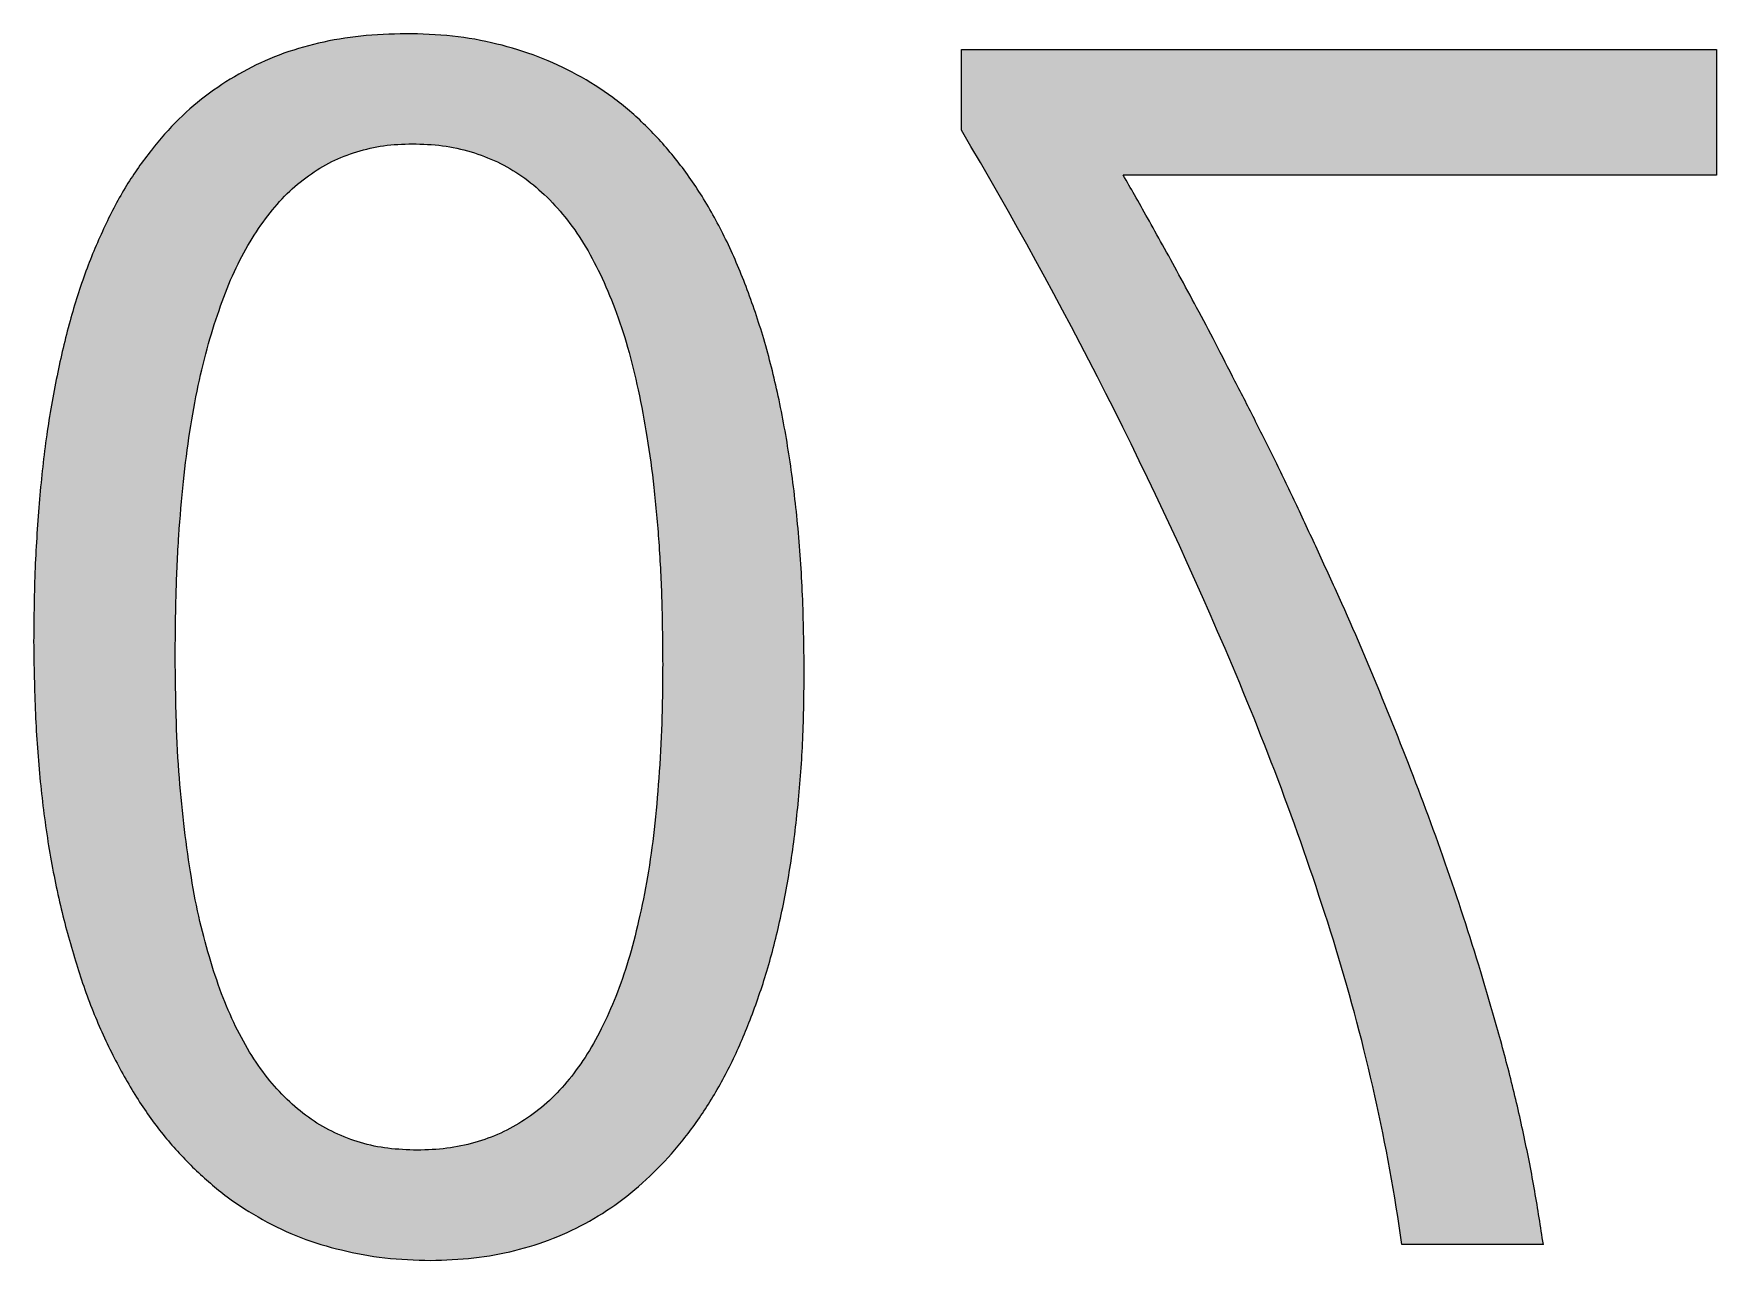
# Model space of a CAD drawing. Header units: millimetres. Extents: x 5 to 35, y 173 to 293.
# Drawn here: x 19.03 to 21.846, y 250.844 to 252.896 of the extents above; entities that cross this region are included whole.
import ezdxf

# ---------------------------------------------------------------- set-up
doc = ezdxf.new("R2010")
doc.units = ezdxf.units.MM

msp = doc.modelspace()

# ---------------------------------------------------------------- hatches: boundary and pattern name
at = {"linetype": 'Continuous'}
h = msp.add_hatch(color=7, dxfattribs=at)
edge = h.paths.add_edge_path(flags=0)
edge.add_spline(control_points=[(19.6942, 250.8437), (19.7185, 250.8444), (19.7659, 250.8459), (19.835, 250.8587), (19.9001, 250.8791), (19.9609, 250.9082), (20.0174, 250.9451), (20.0688, 250.99), (20.1162, 251.0418), (20.1585, 251.1015), (20.1964, 251.1682), (20.2286, 251.2426), (20.2572, 251.3236), (20.2798, 251.412), (20.298, 251.5071), (20.3103, 251.6091), (20.3184, 251.7176), (20.3192, 251.7922), (20.3196, 251.8305)], knot_values=[0, 0, 0, 0, 0.055605, 0.108515, 0.160195, 0.211263, 0.262242, 0.314055, 0.367118, 0.422649, 0.481083, 0.542452, 0.607922, 0.677304, 0.75106, 0.829451, 0.912157, 1, 1, 1, 1], weights=[1, 1, 1, 1, 1, 1, 1, 1, 1, 1, 1, 1, 1, 1, 1, 1, 1, 1, 1], degree=3, periodic=0)
edge.add_spline(control_points=[(20.3196, 251.8305), (20.319, 251.8726), (20.318, 251.9544), (20.3097, 252.0733), (20.2963, 252.1845), (20.2775, 252.2881), (20.2536, 252.384), (20.2239, 252.4717), (20.19, 252.5518), (20.1505, 252.6238), (20.1056, 252.6875), (20.0556, 252.7431), (20.0006, 252.7907), (19.9399, 252.8291), (19.8746, 252.8593), (19.8046, 252.8806), (19.7302, 252.8943), (19.6789, 252.8957), (19.6526, 252.8963)], knot_values=[0, 0, 0, 0, 0.089281, 0.173507, 0.252592, 0.326784, 0.396665, 0.462036, 0.523118, 0.580897, 0.635752, 0.688244, 0.739174, 0.789503, 0.840106, 0.891238, 0.944392, 1, 1, 1, 1], weights=[1, 1, 1, 1, 1, 1, 1, 1, 1, 1, 1, 1, 1, 1, 1, 1, 1, 1, 1], degree=3, periodic=0)
edge.add_spline(control_points=[(19.6526, 252.8963), (19.6275, 252.8956), (19.5785, 252.894), (19.5074, 252.8818), (19.4409, 252.8624), (19.3798, 252.8339), (19.3234, 252.7978), (19.2714, 252.754), (19.2255, 252.7014), (19.1833, 252.6418), (19.1477, 252.5734), (19.1158, 252.4977), (19.0892, 252.4138), (19.0679, 252.3221), (19.0504, 252.2226), (19.0391, 252.1152), (19.0314, 251.9998), (19.0305, 251.9202), (19.0301, 251.8791)], knot_values=[0, 0, 0, 0, 0.056007, 0.109312, 0.16036, 0.209856, 0.259193, 0.309278, 0.360796, 0.414547, 0.471693, 0.532366, 0.597504, 0.66755, 0.742309, 0.82256, 0.908303, 1, 1, 1, 1], weights=[1, 1, 1, 1, 1, 1, 1, 1, 1, 1, 1, 1, 1, 1, 1, 1, 1, 1, 1], degree=3, periodic=0)
edge.add_spline(control_points=[(19.0301, 251.8791), (19.0307, 251.8388), (19.0318, 251.7604), (19.04, 251.6463), (19.0537, 251.5392), (19.0733, 251.4391), (19.0985, 251.3466), (19.1277, 251.2611), (19.1632, 251.1834), (19.203, 251.113), (19.2478, 251.0503), (19.2981, 250.9962), (19.3525, 250.9489), (19.4125, 250.9108), (19.4767, 250.8801), (19.5457, 250.8597), (19.6185, 250.8457), (19.6686, 250.8444), (19.6942, 250.8437)], knot_values=[0, 0, 0, 0, 0.087599, 0.170324, 0.24843, 0.322211, 0.391652, 0.456653, 0.518505, 0.576806, 0.632279, 0.685399, 0.737157, 0.788469, 0.839503, 0.891231, 0.944516, 1, 1, 1, 1], weights=[1, 1, 1, 1, 1, 1, 1, 1, 1, 1, 1, 1, 1, 1, 1, 1, 1, 1, 1], degree=3, periodic=0)
edge = h.paths.add_edge_path(flags=0)
edge.add_spline(control_points=[(19.672, 251.0279), (19.6556, 251.0286), (19.6236, 251.0298), (19.577, 251.0393), (19.5338, 251.0561), (19.4937, 251.0788), (19.4574, 251.1087), (19.4237, 251.1443), (19.3936, 251.1869), (19.3667, 251.2358), (19.3432, 251.2913), (19.323, 251.353), (19.3051, 251.421), (19.2916, 251.4957), (19.2806, 251.5766), (19.2722, 251.664), (19.268, 251.7579), (19.2673, 251.8226), (19.267, 251.856)], knot_values=[0, 0, 0, 0, 0.0479, 0.093819, 0.13857, 0.183004, 0.228414, 0.275861, 0.326235, 0.380886, 0.438999, 0.502499, 0.570979, 0.644942, 0.724799, 0.810319, 0.901993, 1, 1, 1, 1], weights=[1, 1, 1, 1, 1, 1, 1, 1, 1, 1, 1, 1, 1, 1, 1, 1, 1, 1, 1], degree=3, periodic=0)
edge.add_spline(control_points=[(19.267, 251.856), (19.2678, 251.9435), (19.2699, 252.0312), (19.278, 252.1183), (19.2875, 252.2193), (19.3033, 252.3208), (19.3348, 252.4172), (19.3503, 252.4643), (19.3694, 252.5109), (19.3954, 252.5531), (19.4165, 252.5873), (19.4421, 252.6197), (19.473, 252.6454), (19.498, 252.6661), (19.5268, 252.6832), (19.5574, 252.6941), (19.5912, 252.7062), (19.6278, 252.7109), (19.6637, 252.7121)], knot_values=[0, 0, 0, 0, 0.000262, 0.000262, 0.000262, 0.000568, 0.000568, 0.000568, 0.000716, 0.000716, 0.000716, 0.000837, 0.000837, 0.000837, 0.000935, 0.000935, 0.000935, 0.001043, 0.001043, 0.001043, 0.001043], weights=[1, 1, 1, 1, 1, 1, 1, 1, 1, 1, 1, 1, 1, 1, 1, 1, 1, 1, 1], degree=3, periodic=0)
edge.add_spline(control_points=[(19.6637, 252.7121), (19.6807, 252.7116), (19.7139, 252.7104), (19.7618, 252.6998), (19.8067, 252.6828), (19.8482, 252.6588), (19.8859, 252.6272), (19.9207, 252.5895), (19.952, 252.5447), (19.9793, 252.4931), (20.0042, 252.4352), (20.0253, 252.3702), (20.0426, 252.2983), (20.0575, 252.22), (20.0688, 252.1349), (20.0769, 252.043), (20.0819, 251.9442), (20.0824, 251.8761), (20.0827, 251.8408)], knot_values=[0, 0, 0, 0, 0.047257, 0.092753, 0.136685, 0.181007, 0.226218, 0.273699, 0.324331, 0.378368, 0.436765, 0.500538, 0.569256, 0.643398, 0.723484, 0.809325, 0.901455, 1, 1, 1, 1], weights=[1, 1, 1, 1, 1, 1, 1, 1, 1, 1, 1, 1, 1, 1, 1, 1, 1, 1, 1], degree=3, periodic=0)
edge.add_spline(control_points=[(20.0827, 251.8408), (20.0825, 251.8081), (20.0819, 251.7445), (20.0768, 251.6524), (20.0692, 251.5665), (20.0584, 251.4868), (20.0434, 251.4138), (20.0267, 251.3467), (20.0055, 251.2863), (19.9814, 251.232), (19.9544, 251.1838), (19.9237, 251.1422), (19.89, 251.1068), (19.8525, 251.0782), (19.8121, 251.0555), (19.7682, 251.0395), (19.721, 251.0298), (19.6886, 251.0285), (19.672, 251.0279)], knot_values=[0, 0, 0, 0, 0.096923, 0.187881, 0.272976, 0.351995, 0.425632, 0.493491, 0.556199, 0.614826, 0.668942, 0.719384, 0.767274, 0.813258, 0.858274, 0.904071, 0.95083, 1, 1, 1, 1], weights=[1, 1, 1, 1, 1, 1, 1, 1, 1, 1, 1, 1, 1, 1, 1, 1, 1, 1, 1], degree=3, periodic=0)
h = msp.add_hatch(color=7, dxfattribs=at)
edge = h.paths.add_edge_path(flags=0)
edge.add_line((21.8459, 252.87), (20.5827, 252.87))
edge.add_line((20.5827, 252.87), (20.5827, 252.7347))
edge.add_spline(control_points=[(20.5827, 252.7347), (20.7531, 252.4465), (20.9058, 252.1469), (21.0361, 251.8385), (21.1016, 251.6834), (21.1604, 251.5251), (21.2097, 251.3641), (21.2591, 251.2028), (21.2964, 251.0371), (21.3196, 250.87)], knot_values=[0, 0, 0, 0, 0.498359, 0.498359, 0.498359, 0.748742, 0.748742, 0.748742, 1, 1, 1, 1], weights=[1, 1, 1, 1, 1, 1, 1, 1, 1, 1], degree=3, periodic=0)
edge.add_line((21.3196, 250.87), (21.5564, 250.87))
edge.add_spline(control_points=[(21.5564, 250.87), (21.5518, 250.8999), (21.5426, 250.9602), (21.5247, 251.0507), (21.5038, 251.1422), (21.4706, 251.2651), (21.4243, 251.418), (21.3613, 251.598), (21.2925, 251.7726), (21.2328, 251.9143), (21.1826, 252.0229), (21.1468, 252.101), (21.1109, 252.1755), (21.0757, 252.2465), (21.041, 252.3137), (21.0084, 252.3773), (20.977, 252.4366), (20.9476, 252.4915), (20.9201, 252.5415), (20.8951, 252.5859), (20.8734, 252.6248), (20.8596, 252.6485), (20.8533, 252.6595)], knot_values=[0, 0, 0, 0, 0.046968, 0.094654, 0.143109, 0.192646, 0.292242, 0.390937, 0.488472, 0.583498, 0.629572, 0.674115, 0.716835, 0.757933, 0.797131, 0.834236, 0.868873, 0.901233, 0.930842, 0.957413, 0.980369, 1, 1, 1, 1], weights=[1, 1, 1, 1, 1, 1, 1, 1, 1, 1, 1, 1, 1, 1, 1, 1, 1, 1, 1, 1, 1, 1, 1], degree=3, periodic=0)
edge.add_line((20.8533, 252.6595), (21.8459, 252.6595))
edge.add_line((21.8459, 252.6595), (21.8459, 252.87))

# ---------------------------------------------------------------- linework, layer by layer
at = {"color": 7, "linetype": 'Continuous', "lineweight": 25}
for p, q in [((20.5827, 252.87), (21.8459, 252.87)), ((20.5827, 252.7347), (20.5827, 252.87)), ((21.8459, 252.87), (21.8459, 252.6595)), ((21.8459, 252.6595), (20.8533, 252.6595)), ((21.5564, 250.87), (21.3196, 250.87))]:
    msp.add_line(p, q, dxfattribs=at)
for points, knots in [([(19.6526, 252.8963), (19.6275, 252.8956), (19.5785, 252.894), (19.5074, 252.8818), (19.4409, 252.8624), (19.3798, 252.8339), (19.3234, 252.7978), (19.2714, 252.754), (19.2255, 252.7014), (19.1833, 252.6418), (19.1477, 252.5734), (19.1158, 252.4977), (19.0892, 252.4138), (19.0679, 252.3221), (19.0504, 252.2226), (19.0391, 252.1152), (19.0314, 251.9998), (19.0305, 251.9202), (19.0301, 251.8791)], [0, 0, 0, 0, 0.056007, 0.109312, 0.16036, 0.209856, 0.259193, 0.309278, 0.360796, 0.414547, 0.471693, 0.532366, 0.597504, 0.66755, 0.742309, 0.82256, 0.908303, 1, 1, 1, 1]), ([(20.3196, 251.8305), (20.319, 251.8726), (20.318, 251.9544), (20.3097, 252.0733), (20.2963, 252.1845), (20.2775, 252.2881), (20.2536, 252.384), (20.2239, 252.4717), (20.19, 252.5518), (20.1505, 252.6238), (20.1056, 252.6875), (20.0556, 252.7431), (20.0006, 252.7907), (19.9399, 252.8291), (19.8746, 252.8593), (19.8046, 252.8806), (19.7302, 252.8943), (19.6789, 252.8957), (19.6526, 252.8963)], [0, 0, 0, 0, 0.089281, 0.173507, 0.252592, 0.326784, 0.396665, 0.462036, 0.523118, 0.580897, 0.635752, 0.688244, 0.739174, 0.789503, 0.840106, 0.891238, 0.944392, 1, 1, 1, 1]), ([(21.3196, 250.87), (21.2964, 251.0371), (21.2591, 251.2028), (21.2097, 251.3641), (21.1604, 251.5251), (21.1016, 251.6834), (21.0361, 251.8385), (20.9058, 252.1469), (20.7531, 252.4465), (20.5827, 252.7347)], [0, 0, 0, 0, 0.251258, 0.251258, 0.251258, 0.501641, 0.501641, 0.501641, 1, 1, 1, 1]), ([(19.267, 251.856), (19.2673, 251.8906), (19.2679, 251.9575), (19.2723, 252.0546), (19.2801, 252.145), (19.2906, 252.2288), (19.3045, 252.3058), (19.3216, 252.3761), (19.3418, 252.4399), (19.3643, 252.4971), (19.3909, 252.5475), (19.4205, 252.5913), (19.4529, 252.629), (19.4892, 252.6593), (19.5282, 252.6834), (19.5708, 252.6996), (19.6162, 252.7105), (19.6476, 252.7116), (19.6637, 252.7121)], [0, 0, 0, 0, 0.099291, 0.192366, 0.27936, 0.359988, 0.434866, 0.504236, 0.567903, 0.626941, 0.680867, 0.73135, 0.778528, 0.82327, 0.866579, 0.909742, 0.953799, 1, 1, 1, 1]), ([(19.6637, 252.7121), (19.6807, 252.7116), (19.7139, 252.7104), (19.7618, 252.6998), (19.8067, 252.6828), (19.8482, 252.6588), (19.8859, 252.6272), (19.9207, 252.5895), (19.952, 252.5447), (19.9793, 252.4931), (20.0042, 252.4352), (20.0253, 252.3702), (20.0426, 252.2983), (20.0575, 252.22), (20.0688, 252.1349), (20.0769, 252.043), (20.0819, 251.9442), (20.0824, 251.8761), (20.0827, 251.8408)], [0, 0, 0, 0, 0.047257, 0.092753, 0.136685, 0.181007, 0.226218, 0.273699, 0.324331, 0.378368, 0.436765, 0.500538, 0.569256, 0.643398, 0.723484, 0.809325, 0.901455, 1, 1, 1, 1]), ([(21.5564, 250.87), (21.5518, 250.8999), (21.5426, 250.9602), (21.5247, 251.0507), (21.5038, 251.1422), (21.4706, 251.2651), (21.4243, 251.418), (21.3613, 251.598), (21.2925, 251.7726), (21.2328, 251.9143), (21.1826, 252.0229), (21.1468, 252.101), (21.1109, 252.1755), (21.0757, 252.2465), (21.041, 252.3137), (21.0084, 252.3773), (20.977, 252.4366), (20.9476, 252.4915), (20.9201, 252.5415), (20.8951, 252.5859), (20.8734, 252.6248), (20.8596, 252.6485), (20.8533, 252.6595)], [0, 0, 0, 0, 0.046968, 0.094654, 0.143109, 0.192646, 0.292242, 0.390937, 0.488472, 0.583498, 0.629572, 0.674115, 0.716835, 0.757933, 0.797131, 0.834236, 0.868873, 0.901233, 0.930842, 0.957413, 0.980369, 1, 1, 1, 1]), ([(19.0301, 251.8791), (19.0307, 251.8388), (19.0318, 251.7604), (19.04, 251.6463), (19.0537, 251.5392), (19.0733, 251.4391), (19.0985, 251.3466), (19.1277, 251.2611), (19.1632, 251.1834), (19.203, 251.113), (19.2478, 251.0503), (19.2981, 250.9962), (19.3525, 250.9489), (19.4125, 250.9108), (19.4767, 250.8801), (19.5457, 250.8597), (19.6185, 250.8457), (19.6686, 250.8444), (19.6942, 250.8437)], [0, 0, 0, 0, 0.087599, 0.170324, 0.24843, 0.322211, 0.391652, 0.456653, 0.518505, 0.576806, 0.632279, 0.685399, 0.737157, 0.788469, 0.839503, 0.891231, 0.944516, 1, 1, 1, 1]), ([(19.672, 251.0279), (19.6556, 251.0286), (19.6236, 251.0298), (19.577, 251.0393), (19.5338, 251.0561), (19.4937, 251.0788), (19.4574, 251.1087), (19.4237, 251.1443), (19.3936, 251.1869), (19.3667, 251.2358), (19.3432, 251.2913), (19.323, 251.353), (19.3051, 251.421), (19.2916, 251.4957), (19.2806, 251.5766), (19.2722, 251.664), (19.268, 251.7579), (19.2673, 251.8226), (19.267, 251.856)], [0, 0, 0, 0, 0.0479, 0.093819, 0.13857, 0.183004, 0.228414, 0.275861, 0.326235, 0.380886, 0.438999, 0.502499, 0.570979, 0.644942, 0.724799, 0.810319, 0.901993, 1, 1, 1, 1]), ([(20.0827, 251.8408), (20.0825, 251.8081), (20.0819, 251.7445), (20.0768, 251.6524), (20.0692, 251.5665), (20.0584, 251.4868), (20.0434, 251.4138), (20.0267, 251.3467), (20.0055, 251.2863), (19.9814, 251.232), (19.9544, 251.1838), (19.9237, 251.1422), (19.89, 251.1068), (19.8525, 251.0782), (19.8121, 251.0555), (19.7682, 251.0395), (19.721, 251.0298), (19.6886, 251.0285), (19.672, 251.0279)], [0, 0, 0, 0, 0.096923, 0.187881, 0.272976, 0.351995, 0.425632, 0.493491, 0.556199, 0.614826, 0.668942, 0.719384, 0.767274, 0.813258, 0.858274, 0.904071, 0.95083, 1, 1, 1, 1]), ([(19.6942, 250.8437), (19.7185, 250.8444), (19.7659, 250.8459), (19.835, 250.8587), (19.9001, 250.8791), (19.9609, 250.9082), (20.0174, 250.9451), (20.0688, 250.99), (20.1162, 251.0418), (20.1585, 251.1015), (20.1964, 251.1682), (20.2286, 251.2426), (20.2572, 251.3236), (20.2798, 251.412), (20.298, 251.5071), (20.3103, 251.6091), (20.3184, 251.7176), (20.3192, 251.7922), (20.3196, 251.8305)], [0, 0, 0, 0, 0.055605, 0.108515, 0.160195, 0.211263, 0.262242, 0.314055, 0.367118, 0.422649, 0.481083, 0.542452, 0.607922, 0.677304, 0.75106, 0.829451, 0.912157, 1, 1, 1, 1])]:
    msp.add_open_spline(points, degree=3, knots=knots, dxfattribs=at)

doc.saveas('drawing.dxf')
